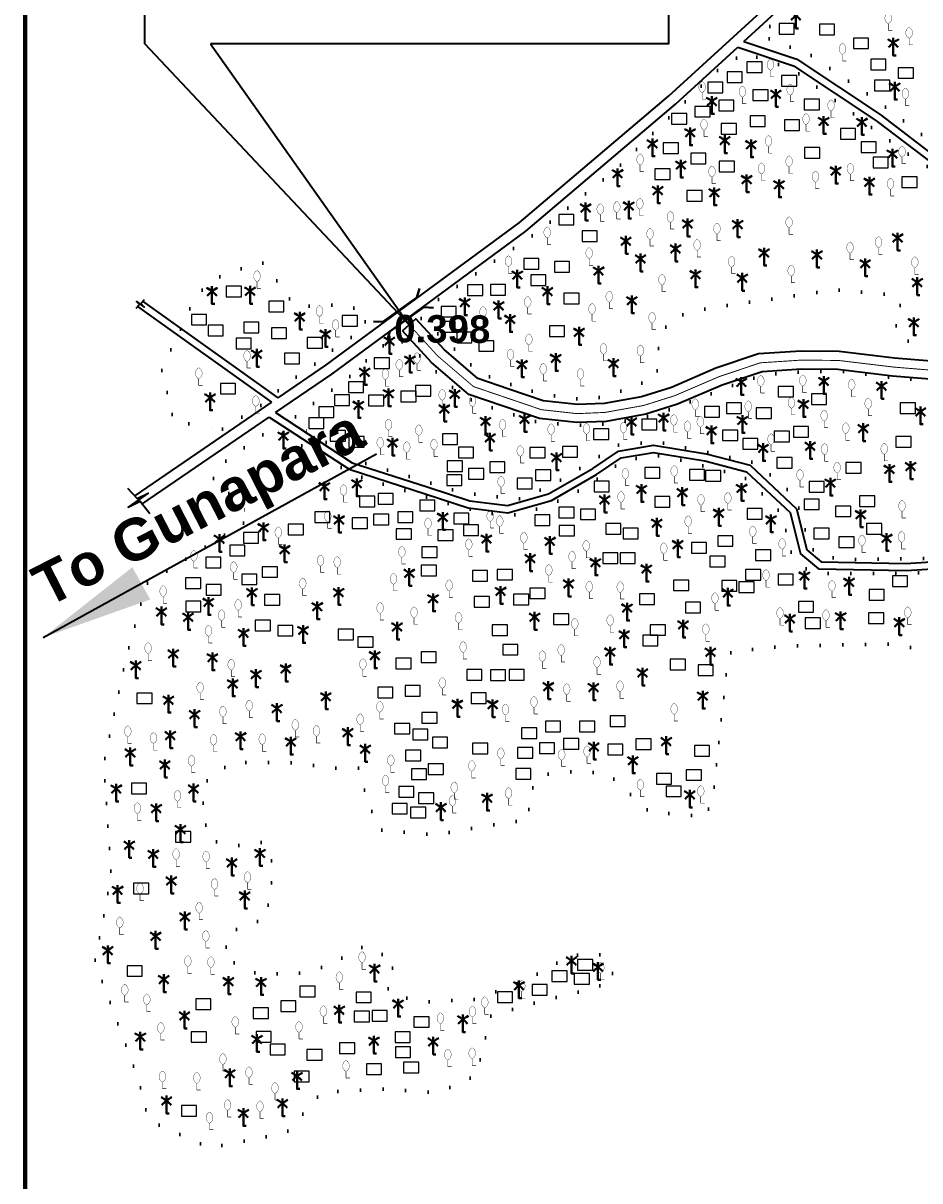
# Model space of a CAD drawing. Header units: millimetres. Extents: x 103 to 25310, y -179448 to -48.
# Drawn here: x 22732 to 23231, y -178589 to -177944 of the extents above; entities that cross this region are included whole.
import ezdxf

# ---------------------------------------------------------------- set-up
doc = ezdxf.new("R2010")
doc.units = ezdxf.units.MM
doc.header["$MEASUREMENT"] = 0
doc.linetypes.add('CENTERX2', pattern=[4, 2.5, -0.5, 0.5, -0.5])
doc.linetypes.add('DOT2', pattern=[0.125, 0, -0.125])
for name, color, linetype in [('boundary', 7, 'Continuous'), ('Home Stead', 151, 'Continuous'), ('Khal', 4, 'Continuous'), ('TEXT', 5, 'Continuous'), ('Trees', 77, 'Continuous')]:
    doc.layers.add(name, color=color, linetype=linetype)
for name, color, linetype, lineweight in [('Bridge or Culvert', 7, 'Continuous', 25), ('HOUSE', 144, 'Continuous', 18), ('PUCCA ROAD', 1, 'Continuous', 30)]:
    doc.layers.add(name, color=color, linetype=linetype, lineweight=lineweight)
doc.styles.get("Standard").update_dxf_attribs({"font": 'arial.ttf'})
doc.styles.add('sum', font='arialbd.ttf')
doc.dimstyles.get("Standard").update_dxf_attribs({"dimtxt": 0.18, "dimasz": 0.18, "dimexe": 0.18, "dimexo": 0.0625, "dimgap": 0.09, "dimtad": 0, "dimtih": 1, "dimtoh": 1, "dimdec": 4, "dimzin": 0, "dimdsep": 46, "dimtxsty": 'Standard', "dimblk": 'DATUMBLANK', "dimcen": 0.09, "dimadec": 0, "dimazin": 0, "dimtfac": 1, "dimtdec": 4, "dimtofl": 0, "dimtmove": 0, "dimatfit": 3, "dimfxl": 1, "dimtolj": 1, "dimtzin": 0, "dimarcsym": 0})

# ---------------------------------------------------------------- blocks, each defined once
blk = doc.blocks.new('A$C7FEE66E4')
at = {"layer": 'Trees', "linetype": 'Continuous', "const_width": 0.000142}
blk.add_lwpolyline([(0, 0.00001, 0.606435), (0, 0.00493, 0.606435)], format="xyb", close=True, dxfattribs=at)
at = {"layer": 'Trees', "linetype": 'Continuous', "const_width": 0.000252}
for points in [[(0, 0.00001), (0, -0.00287)], [(0, -0.00287), (0.00172, -0.00287)]]:
    blk.add_lwpolyline(points, dxfattribs=at)
blk = doc.blocks.new('A$C01DB3217')
at = {"layer": 'Trees', "color": 1, "lineweight": 30}
blk.add_lwpolyline([(0, 0.0028), (0, -0.00714), (0.00154, -0.00714)], dxfattribs=at)
for centre, start, end in [((-0.01201, -0.01535), 41.24911, 62.67823), ((0.01201, -0.01535), 117.32177, 138.75089)]:
    blk.add_arc(centre, 0.01949, start, end, dxfattribs=at)
blk = doc.blocks.new('A$C3B865840')
at = {"layer": 'Bridge or Culvert', "color": 7, "linetype": 'Continuous', "lineweight": 30}
for points in [[(0, 43.6), (13.8, 33.1), (91.3, 33.3), (105, 44.2)], [(0.2, 0), (13.9, 10.6), (91.4, 10.9), (105.2, 0.2)]]:
    blk.add_lwpolyline(points, dxfattribs=at)
blk = doc.blocks.new('_DatumBlank')
at = {"color": 0, "linetype": 'ByBlock', "lineweight": -2}
for p, q in [((0, 0.577), (-1, 0)), ((0, -0.577), (0, 0.577)), ((-1, 0), (0, -0.577))]:
    blk.add_line(p, q, dxfattribs=at)

msp = doc.modelspace()

# ---------------------------------------------------------------- linework, layer by layer
at = {"layer": 'boundary', "color": 0, "const_width": 2.35}
msp.add_lwpolyline([(22733.03, -177610.77), (25308.56, -177610.77), (25308.56, -179446.66), (22733.03, -179446.66), (22733.03, -177610.77)], dxfattribs=at)
at = {"layer": 'Home Stead', "color": 7, "linetype": 'DOT2', "lineweight": 50, "ltscale": 100, "flags": 128}
for points in [[(23269.58, -178025.73), (23289.94, -178021.4), (23310.84, -178012.99), (23316, -178001.33), (23297, -177990.75), (23288.31, -177982.61), (23290.75, -177969.86), (23299.71, -177963.63), (23316, -177957.66), (23332.56, -177948.71), (23348.85, -177940.57), (23351.57, -177932.61), (23356.18, -177917.96), (23359.71, -177908.47), (23357.27, -177889.76), (23357.27, -177889.76), (23332.29, -177861.47), (23315.19, -177852.79), (23295.1, -177850.08), (23261.71, -177859.3), (23241.08, -177864.18), (23203.26, -177887.44), (23175.11, -177920.32), (23142.45, -177950.53), (23170.41, -177961.65), (23207.33, -177986.87), (23231.49, -178005.31), (23255.96, -178022.85), (23269.58, -178025.73)], [(22953.58, -178108.38), (22965.95, -178119.6), (22976.38, -178129.41), (22986.38, -178139.09), (23006.58, -178146.19), (23020.19, -178150.31), (23039.41, -178153.23), (23055.8, -178152.3), (23084.88, -178141.2), (23085.62, -178125.68), (23088.4, -178115.33), (23093.21, -178107.94), (23113.18, -178102.77), (23184.23, -178092.38), (23217.91, -178095.49), (23221.86, -178104.33), (23216.97, -178115.02), (23226.51, -178122.22), (23248.15, -178124.32), (23280.91, -178129.04), (23326.26, -178129.53), (23350.79, -178129.05), (23368.58, -178141.44), (23394.21, -178173.28), (23418.21, -178205.44), (23434.2, -178218.81), (23450.22, -178232.55), (23486.92, -178246.57), (23524.42, -178258.01), (23559.1, -178266.92), (23596.08, -178276.12), (23619.64, -178284.79), (23641.73, -178295.48), (23671.63, -178309.52), (23703.02, -178324.45), (23718.58, -178332.55), (23732.3, -178343.73), (23755.68, -178357.36), (23799.49, -178383.94), (23805.18, -178378.37), (23771.63, -178351.7), (23745.48, -178331.63), (23729.82, -178319.69), (23711.88, -178307.17), (23693.07, -178293.59), (23686.08, -178288.91), (23655.53, -178277.02), (23626.4, -178265.82), (23608.15, -178256.98), (23587.26, -178248.74), (23531.64, -178232.81), (23515.97, -178228.96), (23488.84, -178210.7), (23473.97, -178187.3), (23444.16, -178156.82), (23420.04, -178131.06), (23405.77, -178117.01), (23380.19, -178094.01), (23360.73, -178076.5), (23336.37, -178067.39), (23266.8, -178043.52), (23223.52, -178016.1), (23196.52, -177995.96), (23160.41, -177969.52), (23133.65, -177960.51), (23117.7, -177970.9), (23062.4, -178025.12), (23018.02, -178060.59), (22966.92, -178095.05), (22954.69, -178103.85), (22953.58, -178108.38)], [(22842.87, -178169.98), (22864.64, -178156.57), (22877.88, -178145.28), (22899.35, -178130.22), (22907.01, -178123.34), (22920.71, -178115.58), (22923.68, -178106.23), (22914.31, -178101.78), (22899.7, -178100.64), (22885.99, -178102.08), (22877.43, -178095.23), (22873.31, -178087.59), (22865.55, -178077.44), (22857.33, -178079.38), (22845.91, -178082.91), (22836.66, -178087.48), (22827.98, -178096.03), (22809.02, -178137.03), (22815.86, -178165.82), (22842.87, -178169.98)], [(22883.47, -178163.17), (22912.23, -178142.1), (22925.39, -178129.59), (22936.57, -178119.9), (22941.26, -178119.88), (22952.38, -178128.79), (22973.48, -178149.14), (22983.08, -178154.64), (23014.98, -178165.45), (23037.87, -178167.93), (23060.23, -178166.97), (23084.9, -178161.92), (23112.74, -178151.24), (23130.92, -178144.13), (23144.03, -178139.78), (23162.48, -178138.23), (23186.01, -178137.65), (23219.27, -178141.62), (23258.79, -178144.65), (23288.01, -178144.03), (23321.36, -178143.02), (23334.03, -178142.35), (23346.59, -178143.02), (23352.26, -178145.66), (23358.43, -178149.51), (23373.13, -178170.41), (23382.26, -178182.11), (23394.99, -178198.69), (23408.49, -178214.58), (23442.89, -178244.51), (23456.75, -178249.83), (23456.8, -178252.42), (23439.42, -178248.02), (23429.86, -178245.27), (23398.37, -178240.45), (23363.06, -178238.83), (23322.27, -178238.16), (23298.33, -178239.25), (23278.01, -178239.82), (23242.17, -178241.73), (23223.61, -178242.25), (23196.32, -178242.62), (23176.14, -178241.1), (23169.11, -178234.77), (23166.65, -178221.77), (23161.57, -178207.12), (23140.15, -178188.83), (23084.9, -178177.11), (23062.86, -178179), (23026.43, -178201.31), (23007.35, -178209.27), (22975.39, -178205.1), (22937.32, -178193.57), (22916.64, -178187.18), (22883.24, -178166.95), (22883.47, -178163.17)]]:
    msp.add_lwpolyline(points, dxfattribs=at)
msp.add_lwpolyline([(22854.62, -178222.42), (22800.58, -178256.07), (22788.65, -178299.53), (22776.73, -178356.32), (22780.95, -178418.92), (22771.83, -178466.59), (22796.39, -178533.19), (22801.47, -178554.84), (22835.63, -178570.35), (22878.4, -178562.08), (22898.41, -178539.33), (22931.53, -178537.61), (22962.92, -178539.67), (22984.31, -178530.02), (22992.38, -178496.93), (23022.74, -178487.96), (23050.68, -178481.42), (23061.72, -178475.56), (23052.75, -178462.46), (23036.88, -178463.15), (23018.94, -178473.15), (23003.07, -178480.73), (22983.41, -178487.62), (22958.23, -178489), (22938.22, -178485.9), (22933.73, -178479.69), (22939.25, -178466.25), (22922, -178457.98), (22901.59, -178468.98), (22883.99, -178473.46), (22862.26, -178473.46), (22843.63, -178464.5), (22846.74, -178450.37), (22857.77, -178445.89), (22867.09, -178442.79), (22871.57, -178413.49), (22865.71, -178400.05), (22851.22, -178402.12), (22836.39, -178399.36), (22831.25, -178383.44), (22834.64, -178364.83), (22848.19, -178355.65), (22883.02, -178355.89), (22903.82, -178358.79), (22918.57, -178358.79), (22923.17, -178375.22), (22930.18, -178393.35), (22961.39, -178396), (22993.56, -178390.45), (23013.23, -178387.54), (23013.96, -178372.8), (23020, -178362.65), (23041.77, -178360.48), (23057.74, -178362.17), (23073.46, -178376.67), (23080.72, -178383.19), (23112.4, -178385.85), (23116.51, -178371.35), (23123.77, -178303.74), (23126.09, -178294.07), (23157.77, -178290.72), (23213.75, -178289.85), (23258.45, -178296.36), (23348.51, -178304.86), (23423.49, -178324.28), (23483.31, -178347.91), (23521.49, -178373.57), (23552.73, -178401.32), (23583.27, -178417.27), (23649.23, -178449.17), (23684.63, -178456.11), (23713.09, -178440.15), (23717.26, -178404.09), (23767.94, -178436.69), (23803.59, -178465.33), (23870.24, -178492.38), (23967.43, -178495.15), (24010.99, -178493.85), (24013.72, -178484.31), (24039.31, -178475.78), (24043.75, -178474.42), (24055.43, -178466.17), (24058.22, -178462.46), (24054.27, -178458.8), (24036.93, -178454.4), (24020.43, -178449.56), (23999.54, -178442.82), (23978.44, -178438.24), (23952.32, -178431.86), (23926.83, -178428.84), (23892.2, -178427.16), (23852.42, -178420.33), (23831.32, -178415.26), (23800.97, -178409.13), (23774.39, -178394.51), (23756.13, -178384.26), (23727.83, -178370.37), (23696.76, -178353.84), (23675.9, -178343.35), (23650.43, -178327.31), (23618.12, -178308.38), (23594.46, -178303.35), (23567.7, -178295.42), (23545.37, -178286.74), (23509.78, -178275.39), (23478.87, -178265.59), (23441.45, -178254.88), (23428.98, -178251.44), (23414.01, -178249.18), (23372.49, -178245.82), (23333.99, -178244.12), (23299.76, -178245.98), (23257, -178249.2), (23213.28, -178250.5), (23179.79, -178250.5), (23167.23, -178247.65), (23158.85, -178237.76), (23155.07, -178217.9), (23141.53, -178203.96), (23132.7, -178196.15), (23097.45, -178187.03), (23083.91, -178184.56), (23066.03, -178187.65), (23044.74, -178202.72), (23023.88, -178213.01), (23005.27, -178217.89), (22987.72, -178216.57), (22958.79, -178208.62), (22921.34, -178197.23), (22897.02, -178185.52), (22871.81, -178169.79), (22864.71, -178173.54), (22839.63, -178191.5), (22837.54, -178198.38), (22848.4, -178207.36), (22856.34, -178216.12)], close=True, dxfattribs=at)
at = {"layer": 'HOUSE'}
for points in [[(23152.91, -177950), (23161.35, -177950), (23161.35, -177944.1), (23152.91, -177944.1), (23152.91, -177950)], [(23175.37, -177950.42), (23183.81, -177950.42), (23183.81, -177944.51), (23175.37, -177944.51), (23175.37, -177950.42)], [(23194.33, -177958.03), (23202.77, -177958.03), (23202.77, -177952.13), (23194.33, -177952.13), (23194.33, -177958.03)], [(23204.03, -177969.83), (23212.47, -177969.83), (23212.47, -177963.92), (23204.03, -177963.92), (23204.03, -177969.83)], [(23124.02, -177976.89), (23132.45, -177976.89), (23132.45, -177970.98), (23124.02, -177970.98), (23124.02, -177976.89)], [(23135.02, -177971.28), (23143.46, -177971.28), (23143.46, -177965.37), (23135.02, -177965.37), (23135.02, -177971.28)], [(23219.28, -177974.56), (23227.71, -177974.56), (23227.71, -177968.66), (23219.28, -177968.66), (23219.28, -177974.56)], [(23113.24, -177982.72), (23121.67, -177982.72), (23121.67, -177976.82), (23113.24, -177976.82), (23113.24, -177982.72)], [(23154.33, -177978.91), (23162.77, -177978.91), (23162.77, -177973), (23154.33, -177973), (23154.33, -177978.91)], [(23206.09, -177981.56), (23214.53, -177981.56), (23214.53, -177975.66), (23206.09, -177975.66), (23206.09, -177981.56)], [(23138.39, -177986.99), (23146.83, -177986.99), (23146.83, -177981.08), (23138.39, -177981.08), (23138.39, -177986.99)], [(23106.06, -177996.11), (23114.49, -177996.11), (23114.49, -177990.21), (23106.06, -177990.21), (23106.06, -177996.11)], [(23119.27, -177992.72), (23127.71, -177992.72), (23127.71, -177986.82), (23119.27, -177986.82), (23119.27, -177992.72)], [(23166.91, -177992.15), (23175.35, -177992.15), (23175.35, -177986.24), (23166.91, -177986.24), (23166.91, -177992.15)], [(23093.02, -178000.04), (23101.46, -178000.04), (23101.46, -177994.13), (23093.02, -177994.13), (23093.02, -178000.04)], [(23136.76, -178001.46), (23145.2, -178001.46), (23145.2, -177995.56), (23136.76, -177995.56), (23136.76, -178001.46)], [(23120.7, -178005.74), (23129.13, -178005.74), (23129.13, -177999.84), (23120.7, -177999.84), (23120.7, -178005.74)], [(23155.91, -178003.59), (23164.34, -178003.59), (23164.34, -177997.68), (23155.91, -177997.68), (23155.91, -178003.59)], [(23187.12, -178008.53), (23195.56, -178008.53), (23195.56, -178002.62), (23187.12, -178002.62), (23187.12, -178008.53)], [(23198.58, -178015.93), (23207.01, -178015.93), (23207.01, -178010.02), (23198.58, -178010.02), (23198.58, -178015.93)], [(23088.38, -178016.44), (23096.82, -178016.44), (23096.82, -178010.54), (23088.38, -178010.54), (23088.38, -178016.44)], [(23103.74, -178022.15), (23112.17, -178022.15), (23112.17, -178016.25), (23103.74, -178016.25), (23103.74, -178022.15)], [(23167.14, -178019.07), (23175.57, -178019.07), (23175.57, -178013.16), (23167.14, -178013.16), (23167.14, -178019.07)], [(23119.62, -178026.61), (23128.06, -178026.61), (23128.06, -178020.7), (23119.62, -178020.7), (23119.62, -178026.61)], [(23205.3, -178024.38), (23213.74, -178024.38), (23213.74, -178018.47), (23205.3, -178018.47), (23205.3, -178024.38)], [(23083.74, -178030.89), (23092.18, -178030.89), (23092.18, -178024.98), (23083.74, -178024.98), (23083.74, -178030.89)], [(23221.37, -178035.32), (23229.81, -178035.32), (23229.81, -178029.41), (23221.37, -178029.41), (23221.37, -178035.32)], [(23101.59, -178043.02), (23110.03, -178043.02), (23110.03, -178037.11), (23101.59, -178037.11), (23101.59, -178043.02)], [(23030.16, -178056.26), (23038.6, -178056.26), (23038.6, -178050.36), (23030.16, -178050.36), (23030.16, -178056.26)], [(23043.19, -178065.54), (23051.63, -178065.54), (23051.63, -178059.63), (23043.19, -178059.63), (23043.19, -178065.54)], [(23010.67, -178080.94), (23019.11, -178080.94), (23019.11, -178075.04), (23010.67, -178075.04), (23010.67, -178080.94)], [(23027.81, -178082.55), (23036.25, -178082.55), (23036.25, -178076.64), (23027.81, -178076.64), (23027.81, -178082.55)], [(23014.6, -178090.04), (23023.04, -178090.04), (23023.04, -178084.13), (23014.6, -178084.13), (23014.6, -178090.04)], [(22844.96, -178096.36), (22853.4, -178096.36), (22853.4, -178090.45), (22844.96, -178090.45), (22844.96, -178096.36)], [(22979.43, -178095.57), (22987.87, -178095.57), (22987.87, -178089.66), (22979.43, -178089.66), (22979.43, -178095.57)], [(22992.11, -178095.39), (23000.54, -178095.39), (23000.54, -178089.48), (22992.11, -178089.48), (22992.11, -178095.39)], [(23033.05, -178100.12), (23041.49, -178100.12), (23041.49, -178094.21), (23033.05, -178094.21), (23033.05, -178100.12)], [(22868.69, -178104.68), (22877.12, -178104.68), (22877.12, -178098.77), (22868.69, -178098.77), (22868.69, -178104.68)], [(22825.54, -178111.99), (22833.97, -178111.99), (22833.97, -178106.09), (22825.54, -178106.09), (22825.54, -178111.99)], [(22909.57, -178112.57), (22918.01, -178112.57), (22918.01, -178106.66), (22909.57, -178106.66), (22909.57, -178112.57)], [(22964.61, -178107.52), (22973.05, -178107.52), (22973.05, -178101.61), (22964.61, -178101.61), (22964.61, -178107.52)], [(22834.84, -178118.06), (22843.28, -178118.06), (22843.28, -178112.15), (22834.84, -178112.15), (22834.84, -178118.06)], [(22854.72, -178116.41), (22863.16, -178116.41), (22863.16, -178110.5), (22854.72, -178110.5), (22854.72, -178116.41)], [(22870.1, -178119.44), (22878.54, -178119.44), (22878.54, -178113.53), (22870.1, -178113.53), (22870.1, -178119.44)], [(22964.08, -178115.9), (22972.52, -178115.9), (22972.52, -178109.99), (22964.08, -178109.99), (22964.08, -178115.9)], [(23025.04, -178118.44), (23033.48, -178118.44), (23033.48, -178112.53), (23025.04, -178112.53), (23025.04, -178118.44)], [(22850.47, -178125.3), (22858.91, -178125.3), (22858.91, -178119.4), (22850.47, -178119.4), (22850.47, -178125.3)], [(22890.14, -178124.9), (22898.58, -178124.9), (22898.58, -178118.99), (22890.14, -178118.99), (22890.14, -178124.9)], [(22973.37, -178121.84), (22981.8, -178121.84), (22981.8, -178115.93), (22973.37, -178115.93), (22973.37, -178121.84)], [(22985.68, -178126.65), (22994.12, -178126.65), (22994.12, -178120.75), (22985.68, -178120.75), (22985.68, -178126.65)], [(22877.39, -178133.59), (22885.83, -178133.59), (22885.83, -178127.69), (22877.39, -178127.69), (22877.39, -178133.59)], [(22927.46, -178136.14), (22935.9, -178136.14), (22935.9, -178130.23), (22927.46, -178130.23), (22927.46, -178136.14)], [(22841.73, -178150.41), (22850.16, -178150.41), (22850.16, -178144.5), (22841.73, -178144.5), (22841.73, -178150.41)], [(22913.03, -178149.6), (22921.47, -178149.6), (22921.47, -178143.69), (22913.03, -178143.69), (22913.03, -178149.6)], [(22950.48, -178151.62), (22958.92, -178151.62), (22958.92, -178145.72), (22950.48, -178145.72), (22950.48, -178151.62)], [(22905.19, -178156.81), (22913.63, -178156.81), (22913.63, -178150.9), (22905.19, -178150.9), (22905.19, -178156.81)], [(22924.29, -178156.93), (22932.73, -178156.93), (22932.73, -178151.03), (22924.29, -178151.03), (22924.29, -178156.93)], [(22942.26, -178154.78), (22950.7, -178154.78), (22950.7, -178148.88), (22942.26, -178148.88), (22942.26, -178154.78)], [(23152.42, -178152.09), (23160.86, -178152.09), (23160.86, -178146.18), (23152.42, -178146.18), (23152.42, -178152.09)], [(23170.94, -178156.31), (23179.37, -178156.31), (23179.37, -178150.41), (23170.94, -178150.41), (23170.94, -178156.31)], [(22896.46, -178163.5), (22904.9, -178163.5), (22904.9, -178157.6), (22896.46, -178157.6), (22896.46, -178163.5)], [(23111.35, -178163.36), (23119.79, -178163.36), (23119.79, -178157.46), (23111.35, -178157.46), (23111.35, -178163.36)], [(23123.62, -178161.28), (23132.05, -178161.28), (23132.05, -178155.38), (23123.62, -178155.38), (23123.62, -178161.28)], [(23140.17, -178164.09), (23148.61, -178164.09), (23148.61, -178158.19), (23140.17, -178158.19), (23140.17, -178164.09)], [(23220.43, -178161.34), (23228.86, -178161.34), (23228.86, -178155.43), (23220.43, -178155.43), (23220.43, -178161.34)], [(22890.89, -178169.7), (22899.33, -178169.7), (22899.33, -178163.79), (22890.89, -178163.79), (22890.89, -178169.7)], [(23076.42, -178170.44), (23084.85, -178170.44), (23084.85, -178164.54), (23076.42, -178164.54), (23076.42, -178170.44)], [(22902.91, -178176.65), (22911.35, -178176.65), (22911.35, -178170.74), (22902.91, -178170.74), (22902.91, -178176.65)], [(23049.56, -178175.79), (23058, -178175.79), (23058, -178169.88), (23049.56, -178169.88), (23049.56, -178175.79)], [(23121.42, -178176.42), (23129.86, -178176.42), (23129.86, -178170.52), (23121.42, -178170.52), (23121.42, -178176.42)], [(23150.23, -178177.12), (23158.66, -178177.12), (23158.66, -178171.21), (23150.23, -178171.21), (23150.23, -178177.12)], [(23160.93, -178174.52), (23169.37, -178174.52), (23169.37, -178168.61), (23160.93, -178168.61), (23160.93, -178174.52)], [(22913.29, -178180.06), (22921.72, -178180.06), (22921.72, -178174.16), (22913.29, -178174.16), (22913.29, -178180.06)], [(22965.44, -178178.47), (22973.87, -178178.47), (22973.87, -178172.56), (22965.44, -178172.56), (22965.44, -178178.47)], [(23132.64, -178181.16), (23141.08, -178181.16), (23141.08, -178175.26), (23132.64, -178175.26), (23132.64, -178181.16)], [(23218.01, -178180.07), (23226.44, -178180.07), (23226.44, -178174.17), (23218.01, -178174.17), (23218.01, -178180.07)], [(22974.29, -178185.92), (22982.73, -178185.92), (22982.73, -178180.02), (22974.29, -178180.02), (22974.29, -178185.92)], [(23014.15, -178186.05), (23022.59, -178186.05), (23022.59, -178180.14), (23014.15, -178180.14), (23014.15, -178186.05)], [(23032.2, -178185.57), (23040.63, -178185.57), (23040.63, -178179.67), (23032.2, -178179.67), (23032.2, -178185.57)], [(22968.09, -178193.51), (22976.53, -178193.51), (22976.53, -178187.6), (22968.09, -178187.6), (22968.09, -178193.51)], [(22991.75, -178194.14), (23000.19, -178194.14), (23000.19, -178188.23), (22991.75, -178188.23), (22991.75, -178194.14)], [(23151.73, -178191.68), (23160.17, -178191.68), (23160.17, -178185.77), (23151.73, -178185.77), (23151.73, -178191.68)], [(23190.18, -178194.58), (23198.62, -178194.58), (23198.62, -178188.67), (23190.18, -178188.67), (23190.18, -178194.58)], [(22967.84, -178201.35), (22976.28, -178201.35), (22976.28, -178195.44), (22967.84, -178195.44), (22967.84, -178201.35)], [(22979.99, -178197.81), (22988.42, -178197.81), (22988.42, -178191.9), (22979.99, -178191.9), (22979.99, -178197.81)], [(23006.94, -178203.24), (23015.37, -178203.24), (23015.37, -178197.34), (23006.94, -178197.34), (23006.94, -178203.24)], [(23017.31, -178198.57), (23025.75, -178198.57), (23025.75, -178192.66), (23017.31, -178192.66), (23017.31, -178198.57)], [(23078.11, -178197.23), (23086.55, -178197.23), (23086.55, -178191.32), (23078.11, -178191.32), (23078.11, -178197.23)], [(23102.93, -178198.37), (23111.37, -178198.37), (23111.37, -178192.47), (23102.93, -178192.47), (23102.93, -178198.37)], [(23111.97, -178198.95), (23120.4, -178198.95), (23120.4, -178193.04), (23111.97, -178193.04), (23111.97, -178198.95)], [(23049.92, -178204.91), (23058.36, -178204.91), (23058.36, -178199), (23049.92, -178199), (23049.92, -178204.91)], [(23169.61, -178205.15), (23178.05, -178205.15), (23178.05, -178199.25), (23169.61, -178199.25), (23169.61, -178205.15)], [(22919.24, -178213.31), (22927.68, -178213.31), (22927.68, -178207.41), (22919.24, -178207.41), (22919.24, -178213.31)], [(22929.54, -178211.72), (22937.97, -178211.72), (22937.97, -178205.81), (22929.54, -178205.81), (22929.54, -178211.72)], [(22952.73, -178215.44), (22961.16, -178215.44), (22961.16, -178209.54), (22952.73, -178209.54), (22952.73, -178215.44)], [(23083.71, -178213.42), (23092.15, -178213.42), (23092.15, -178207.51), (23083.71, -178207.51), (23083.71, -178213.42)], [(23166.89, -178214.82), (23175.32, -178214.82), (23175.32, -178208.92), (23166.89, -178208.92), (23166.89, -178214.82)], [(23197.74, -178213.01), (23206.18, -178213.01), (23206.18, -178207.11), (23197.74, -178207.11), (23197.74, -178213.01)], [(22894.28, -178221.99), (22902.72, -178221.99), (22902.72, -178216.09), (22894.28, -178216.09), (22894.28, -178221.99)], [(22940.53, -178222.06), (22948.96, -178222.06), (22948.96, -178216.15), (22940.53, -178216.15), (22940.53, -178222.06)], [(22971.75, -178222.68), (22980.19, -178222.68), (22980.19, -178216.77), (22971.75, -178216.77), (22971.75, -178222.68)], [(23030.27, -178219.37), (23038.71, -178219.37), (23038.71, -178213.46), (23030.27, -178213.46), (23030.27, -178219.37)], [(23042.27, -178220.4), (23050.71, -178220.4), (23050.71, -178214.5), (23042.27, -178214.5), (23042.27, -178220.4)], [(23135.12, -178220.2), (23143.56, -178220.2), (23143.56, -178214.29), (23135.12, -178214.29), (23135.12, -178220.2)], [(23184.43, -178218.75), (23192.87, -178218.75), (23192.87, -178212.85), (23184.43, -178212.85), (23184.43, -178218.75)], [(22879.49, -178228.8), (22887.93, -178228.8), (22887.93, -178222.9), (22879.49, -178222.9), (22879.49, -178228.8)], [(22915.18, -178225.34), (22923.62, -178225.34), (22923.62, -178219.43), (22915.18, -178219.43), (22915.18, -178225.34)], [(22927.07, -178223.31), (22935.51, -178223.31), (22935.51, -178217.4), (22927.07, -178217.4), (22927.07, -178223.31)], [(23016.83, -178223.71), (23025.27, -178223.71), (23025.27, -178217.8), (23016.83, -178217.8), (23016.83, -178223.71)], [(23056.33, -178228.46), (23064.77, -178228.46), (23064.77, -178222.55), (23056.33, -178222.55), (23056.33, -178228.46)], [(23201.67, -178228.42), (23210.11, -178228.42), (23210.11, -178222.52), (23201.67, -178222.52), (23201.67, -178228.42)], [(22854.57, -178233.54), (22863.01, -178233.54), (22863.01, -178227.63), (22854.57, -178227.63), (22854.57, -178233.54)], [(22939.7, -178231.35), (22948.14, -178231.35), (22948.14, -178225.45), (22939.7, -178225.45), (22939.7, -178231.35)], [(22962.86, -178231.97), (22971.3, -178231.97), (22971.3, -178226.07), (22962.86, -178226.07), (22962.86, -178231.97)], [(22977.13, -178229.29), (22985.57, -178229.29), (22985.57, -178223.38), (22977.13, -178223.38), (22977.13, -178229.29)], [(23030.48, -178229.49), (23038.92, -178229.49), (23038.92, -178223.59), (23030.48, -178223.59), (23030.48, -178229.49)], [(23066.05, -178231.15), (23074.49, -178231.15), (23074.49, -178225.24), (23066.05, -178225.24), (23066.05, -178231.15)], [(23118.78, -178235.28), (23127.22, -178235.28), (23127.22, -178229.37), (23118.78, -178229.37), (23118.78, -178235.28)], [(23172.33, -178231.14), (23180.77, -178231.14), (23180.77, -178225.24), (23172.33, -178225.24), (23172.33, -178231.14)], [(22846.93, -178240.61), (22855.37, -178240.61), (22855.37, -178234.71), (22846.93, -178234.71), (22846.93, -178240.61)], [(22953.97, -178241.48), (22962.4, -178241.48), (22962.4, -178235.57), (22953.97, -178235.57), (22953.97, -178241.48)], [(23104.07, -178239.11), (23112.51, -178239.11), (23112.51, -178233.2), (23104.07, -178233.2), (23104.07, -178239.11)], [(23186.24, -178235.98), (23194.68, -178235.98), (23194.68, -178230.07), (23186.24, -178230.07), (23186.24, -178235.98)], [(22833.52, -178247.32), (22841.95, -178247.32), (22841.95, -178241.41), (22833.52, -178241.41), (22833.52, -178247.32)], [(23054.68, -178244.78), (23063.11, -178244.78), (23063.11, -178238.87), (23054.68, -178238.87), (23054.68, -178244.78)], [(23064.4, -178244.78), (23072.83, -178244.78), (23072.83, -178238.87), (23064.4, -178238.87), (23064.4, -178244.78)], [(23114.41, -178246.75), (23122.85, -178246.75), (23122.85, -178240.85), (23114.41, -178240.85), (23114.41, -178246.75)], [(23139.87, -178243.13), (23148.31, -178243.13), (23148.31, -178237.22), (23139.87, -178237.22), (23139.87, -178243.13)], [(22865.01, -178252.53), (22873.45, -178252.53), (22873.45, -178246.62), (22865.01, -178246.62), (22865.01, -178252.53)], [(22953.62, -178251.7), (22962.06, -178251.7), (22962.06, -178245.8), (22953.62, -178245.8), (22953.62, -178251.7)], [(22982.07, -178254.75), (22990.51, -178254.75), (22990.51, -178248.84), (22982.07, -178248.84), (22982.07, -178254.75)], [(22995.93, -178254.02), (23004.37, -178254.02), (23004.37, -178248.11), (22995.93, -178248.11), (22995.93, -178254.02)], [(23134.27, -178254.19), (23142.7, -178254.19), (23142.7, -178248.28), (23134.27, -178248.28), (23134.27, -178254.19)], [(22822.31, -178258.74), (22830.75, -178258.74), (22830.75, -178252.83), (22822.31, -178252.83), (22822.31, -178258.74)], [(22853.64, -178256.63), (22862.08, -178256.63), (22862.08, -178250.72), (22853.64, -178250.72), (22853.64, -178256.63)], [(23094.15, -178259.97), (23102.59, -178259.97), (23102.59, -178254.07), (23094.15, -178254.07), (23094.15, -178259.97)], [(23121.03, -178260.18), (23129.47, -178260.18), (23129.47, -178254.27), (23121.03, -178254.27), (23121.03, -178260.18)], [(23130.54, -178261.01), (23138.98, -178261.01), (23138.98, -178255.1), (23130.54, -178255.1), (23130.54, -178261.01)], [(23152.38, -178256.76), (23160.82, -178256.76), (23160.82, -178250.86), (23152.38, -178250.86), (23152.38, -178256.76)], [(23216.04, -178257.59), (23224.47, -178257.59), (23224.47, -178251.68), (23216.04, -178251.68), (23216.04, -178257.59)], [(22833.72, -178262.44), (22842.16, -178262.44), (22842.16, -178256.53), (22833.72, -178256.53), (22833.72, -178262.44)], [(23014.17, -178264.4), (23022.61, -178264.4), (23022.61, -178258.5), (23014.17, -178258.5), (23014.17, -178264.4)], [(23075.12, -178267.62), (23083.56, -178267.62), (23083.56, -178261.71), (23075.12, -178261.71), (23075.12, -178267.62)], [(23203.09, -178265.3), (23211.52, -178265.3), (23211.52, -178259.39), (23203.09, -178259.39), (23203.09, -178265.3)], [(22822.46, -178271.76), (22830.9, -178271.76), (22830.9, -178265.85), (22822.46, -178265.85), (22822.46, -178271.76)], [(22866.31, -178268.06), (22874.75, -178268.06), (22874.75, -178262.15), (22866.31, -178262.15), (22866.31, -178268.06)], [(22983.16, -178269.14), (22991.6, -178269.14), (22991.6, -178263.24), (22983.16, -178263.24), (22983.16, -178269.14)], [(23005.05, -178267.87), (23013.49, -178267.87), (23013.49, -178261.96), (23005.05, -178261.96), (23005.05, -178267.87)], [(23100.77, -178272.37), (23109.2, -178272.37), (23109.2, -178266.46), (23100.77, -178266.46), (23100.77, -178272.37)], [(23163.68, -178271.9), (23172.12, -178271.9), (23172.12, -178266), (23163.68, -178266), (23163.68, -178271.9)], [(23027.3, -178278.8), (23035.74, -178278.8), (23035.74, -178272.89), (23027.3, -178272.89), (23027.3, -178278.8)], [(23202.81, -178278.23), (23211.25, -178278.23), (23211.25, -178272.33), (23202.81, -178272.33), (23202.81, -178278.23)], [(22861.13, -178282.27), (22869.56, -178282.27), (22869.56, -178276.36), (22861.13, -178276.36), (22861.13, -178282.27)], [(22873.72, -178285.23), (22882.16, -178285.23), (22882.16, -178279.32), (22873.72, -178279.32), (22873.72, -178285.23)], [(22993.19, -178285), (23001.63, -178285), (23001.63, -178279.09), (22993.19, -178279.09), (22993.19, -178285)], [(23081.2, -178284.85), (23089.64, -178284.85), (23089.64, -178278.94), (23081.2, -178278.94), (23081.2, -178284.85)], [(23167.54, -178280.99), (23175.98, -178280.99), (23175.98, -178275.08), (23167.54, -178275.08), (23167.54, -178280.99)], [(22907.34, -178287.33), (22915.78, -178287.33), (22915.78, -178281.42), (22907.34, -178281.42), (22907.34, -178287.33)], [(22918.36, -178291.54), (22926.8, -178291.54), (22926.8, -178285.64), (22918.36, -178285.64), (22918.36, -178291.54)], [(23076.98, -178290.76), (23085.42, -178290.76), (23085.42, -178284.85), (23076.98, -178284.85), (23076.98, -178290.76)], [(22953.53, -178299.98), (22961.96, -178299.98), (22961.96, -178294.07), (22953.53, -178294.07), (22953.53, -178299.98)], [(22999.04, -178295.8), (23007.47, -178295.8), (23007.47, -178289.9), (22999.04, -178289.9), (22999.04, -178295.8)], [(22939.46, -178303.49), (22947.9, -178303.49), (22947.9, -178297.58), (22939.46, -178297.58), (22939.46, -178303.49)], [(23092.29, -178304.06), (23100.73, -178304.06), (23100.73, -178298.15), (23092.29, -178298.15), (23092.29, -178304.06)], [(22978.93, -178309.82), (22987.37, -178309.82), (22987.37, -178303.91), (22978.93, -178303.91), (22978.93, -178309.82)], [(22992.16, -178310.02), (23000.6, -178310.02), (23000.6, -178304.12), (22992.16, -178304.12), (22992.16, -178310.02)], [(23002.5, -178309.82), (23010.94, -178309.82), (23010.94, -178303.91), (23002.5, -178303.91), (23002.5, -178309.82)], [(23107.8, -178307.16), (23116.24, -178307.16), (23116.24, -178301.25), (23107.8, -178301.25), (23107.8, -178307.16)], [(22944.62, -178318.71), (22953.05, -178318.71), (22953.05, -178312.81), (22944.62, -178312.81), (22944.62, -178318.71)], [(22795.25, -178322.92), (22803.68, -178322.92), (22803.68, -178317.01), (22795.25, -178317.01), (22795.25, -178322.92)], [(22929.38, -178319.65), (22937.82, -178319.65), (22937.82, -178313.74), (22929.38, -178313.74), (22929.38, -178319.65)], [(22981.41, -178322.83), (22989.85, -178322.83), (22989.85, -178316.92), (22981.41, -178316.92), (22981.41, -178322.83)], [(22953.99, -178333.7), (22962.43, -178333.7), (22962.43, -178327.8), (22953.99, -178327.8), (22953.99, -178333.7)], [(23022.77, -178338.53), (23031.2, -178338.53), (23031.2, -178332.63), (23022.77, -178332.63), (23022.77, -178338.53)], [(23041.79, -178338.53), (23050.23, -178338.53), (23050.23, -178332.63), (23041.79, -178332.63), (23041.79, -178338.53)], [(23058.75, -178335.64), (23067.19, -178335.64), (23067.19, -178329.73), (23058.75, -178329.73), (23058.75, -178335.64)], [(22938.76, -178339.79), (22947.19, -178339.79), (22947.19, -178333.89), (22938.76, -178333.89), (22938.76, -178339.79)], [(22948.84, -178343.07), (22957.27, -178343.07), (22957.27, -178337.17), (22948.84, -178337.17), (22948.84, -178343.07)], [(23009.53, -178342.25), (23017.97, -178342.25), (23017.97, -178336.34), (23009.53, -178336.34), (23009.53, -178342.25)], [(22959.86, -178347.52), (22968.29, -178347.52), (22968.29, -178341.62), (22959.86, -178341.62), (22959.86, -178347.52)], [(22982.24, -178350.93), (22990.67, -178350.93), (22990.67, -178345.02), (22982.24, -178345.02), (22982.24, -178350.93)], [(23019.46, -178350.72), (23027.9, -178350.72), (23027.9, -178344.81), (23019.46, -178344.81), (23019.46, -178350.72)], [(23032.9, -178348.24), (23041.34, -178348.24), (23041.34, -178342.34), (23032.9, -178342.34), (23032.9, -178348.24)], [(23057.51, -178351.34), (23065.95, -178351.34), (23065.95, -178345.43), (23057.51, -178345.43), (23057.51, -178351.34)], [(23073.22, -178348.45), (23081.66, -178348.45), (23081.66, -178342.54), (23073.22, -178342.54), (23073.22, -178348.45)], [(22944.85, -178354.78), (22953.29, -178354.78), (22953.29, -178348.88), (22944.85, -178348.88), (22944.85, -178354.78)], [(23007.26, -178353.2), (23015.7, -178353.2), (23015.7, -178347.29), (23007.26, -178347.29), (23007.26, -178353.2)], [(23105.73, -178352.19), (23114.17, -178352.19), (23114.17, -178346.29), (23105.73, -178346.29), (23105.73, -178352.19)], [(22957.53, -178362.37), (22965.97, -178362.37), (22965.97, -178356.46), (22957.53, -178356.46), (22957.53, -178362.37)], [(22948.15, -178365.18), (22956.59, -178365.18), (22956.59, -178359.27), (22948.15, -178359.27), (22948.15, -178365.18)], [(23006.22, -178364.98), (23014.66, -178364.98), (23014.66, -178359.07), (23006.22, -178359.07), (23006.22, -178364.98)], [(23084.64, -178367.69), (23093.07, -178367.69), (23093.07, -178361.78), (23084.64, -178361.78), (23084.64, -178367.69)], [(23101.18, -178365.62), (23109.62, -178365.62), (23109.62, -178359.72), (23101.18, -178359.72), (23101.18, -178365.62)], [(22792.18, -178373.13), (22800.62, -178373.13), (22800.62, -178367.22), (22792.18, -178367.22), (22792.18, -178373.13)], [(22941.12, -178375.01), (22949.56, -178375.01), (22949.56, -178369.11), (22941.12, -178369.11), (22941.12, -178375.01)], [(23090.01, -178374.71), (23098.45, -178374.71), (23098.45, -178368.81), (23090.01, -178368.81), (23090.01, -178374.71)], [(22952.14, -178378.53), (22960.57, -178378.53), (22960.57, -178372.62), (22952.14, -178372.62), (22952.14, -178378.53)], [(22937.37, -178384.38), (22945.8, -178384.38), (22945.8, -178378.48), (22937.37, -178378.48), (22937.37, -178384.38)], [(22947.68, -178386.49), (22956.12, -178386.49), (22956.12, -178380.59), (22947.68, -178380.59), (22947.68, -178386.49)], [(22816.75, -178400), (22825.19, -178400), (22825.19, -178394.09), (22816.75, -178394.09), (22816.75, -178400)], [(22793.41, -178428.86), (22801.84, -178428.86), (22801.84, -178422.95), (22793.41, -178422.95), (22793.41, -178428.86)], [(23040.69, -178471.32), (23049.12, -178471.32), (23049.12, -178465.41), (23040.69, -178465.41), (23040.69, -178471.32)], [(22789.73, -178474.78), (22798.17, -178474.78), (22798.17, -178468.88), (22789.73, -178468.88), (22789.73, -178474.78)], [(23026.43, -178477.6), (23034.86, -178477.6), (23034.86, -178471.69), (23026.43, -178471.69), (23026.43, -178477.6)], [(23038.82, -178479.12), (23047.26, -178479.12), (23047.26, -178473.22), (23038.82, -178473.22), (23038.82, -178479.12)], [(22886.03, -178486.25), (22894.47, -178486.25), (22894.47, -178480.34), (22886.03, -178480.34), (22886.03, -178486.25)], [(23015.39, -178485.23), (23023.83, -178485.23), (23023.83, -178479.32), (23015.39, -178479.32), (23015.39, -178485.23)], [(22827.96, -178493.3), (22836.39, -178493.3), (22836.39, -178487.39), (22827.96, -178487.39), (22827.96, -178493.3)], [(22917.27, -178489.47), (22925.7, -178489.47), (22925.7, -178483.56), (22917.27, -178483.56), (22917.27, -178489.47)], [(22996.04, -178489.3), (23004.48, -178489.3), (23004.48, -178483.39), (22996.04, -178483.39), (22996.04, -178489.3)], [(22860.05, -178498.29), (22868.49, -178498.29), (22868.49, -178492.38), (22860.05, -178492.38), (22860.05, -178498.29)], [(22875.33, -178494.39), (22883.77, -178494.39), (22883.77, -178488.48), (22875.33, -178488.48), (22875.33, -178494.39)], [(22926.26, -178499.81), (22934.7, -178499.81), (22934.7, -178493.91), (22926.26, -178493.91), (22926.26, -178499.81)], [(22916.25, -178500.15), (22924.69, -178500.15), (22924.69, -178494.25), (22916.25, -178494.25), (22916.25, -178500.15)], [(22949.52, -178503.21), (22957.96, -178503.21), (22957.96, -178497.3), (22949.52, -178497.3), (22949.52, -178503.21)], [(22825.52, -178511.55), (22833.96, -178511.55), (22833.96, -178505.65), (22825.52, -178505.65), (22825.52, -178511.55)], [(22861.58, -178511.52), (22870.02, -178511.52), (22870.02, -178505.61), (22861.58, -178505.61), (22861.58, -178511.52)], [(22939, -178511.69), (22947.43, -178511.69), (22947.43, -178505.78), (22939, -178505.78), (22939, -178511.69)], [(22869.39, -178518.47), (22877.83, -178518.47), (22877.83, -178512.56), (22869.39, -178512.56), (22869.39, -178518.47)], [(22908.1, -178517.79), (22916.54, -178517.79), (22916.54, -178511.89), (22908.1, -178511.89), (22908.1, -178517.79)], [(22889.93, -178521.52), (22898.37, -178521.52), (22898.37, -178515.62), (22889.93, -178515.62), (22889.93, -178521.52)], [(22939.17, -178520), (22947.6, -178520), (22947.6, -178514.09), (22939.17, -178514.09), (22939.17, -178520)], [(22923.04, -178529.49), (22931.48, -178529.49), (22931.48, -178523.59), (22923.04, -178523.59), (22923.04, -178529.49)], [(22943.75, -178528.48), (22952.19, -178528.48), (22952.19, -178522.57), (22943.75, -178522.57), (22943.75, -178528.48)], [(22882.8, -178533.56), (22891.24, -178533.56), (22891.24, -178527.66), (22882.8, -178527.66), (22882.8, -178533.56)], [(22820.04, -178552.63), (22828.48, -178552.63), (22828.48, -178546.73), (22820.04, -178546.73), (22820.04, -178552.63)]]:
    msp.add_lwpolyline(points, dxfattribs=at)
at = {"layer": 'Khal', "color": 3, "lineweight": 25, "ltscale": 0.1}
for points in [[(23258.07, -178133.81), (23217.16, -178130.46), (23186.36, -178126.75), (23165.18, -178126.55), (23141.47, -178128.11), (23117.68, -178136.11), (23092.94, -178146.73), (23076.25, -178151.97), (23055.44, -178155.71), (23040.62, -178156.36), (23021.57, -178154.24), (23002.44, -178147.73), (22985.21, -178141.87), (22966.29, -178125.69), (22950.6, -178108.53), (22943.22, -178115.28)], [(23257.74, -178143.82), (23216.16, -178140.41), (23185.71, -178136.74), (23165.46, -178136.55), (23143.42, -178138), (23121.25, -178145.46), (23096.42, -178156.11), (23078.65, -178161.7), (23056.55, -178165.67), (23040.29, -178166.38), (23019.38, -178164.06), (22999.22, -178157.2), (22980.17, -178150.72), (22959.32, -178132.89), (22943.22, -178115.28)]]:
    msp.add_lwpolyline(points, dxfattribs=at)
at = {"layer": 'Khal', "color": 7, "linetype": 'CENTERX2', "lineweight": 30, "ltscale": 5, "const_width": 0.515}
msp.add_lwpolyline([(23257.91, -178138.82), (23216.66, -178135.43), (23186.03, -178131.74), (23165.32, -178131.55), (23142.44, -178133.06), (23119.46, -178140.78), (23094.68, -178151.42), (23077.45, -178156.83), (23056, -178160.69), (23040.45, -178161.37), (23020.47, -178159.15), (23000.83, -178152.47), (22982.69, -178146.29), (22962.81, -178129.29), (22946.91, -178111.9)], dxfattribs=at)
at = {"layer": 'PUCCA ROAD', "lineweight": 25}
for points in [[(22873.83, -178152.62), (22900.38, -178134.46), (23008.19, -178055), (23091.27, -177984.51), (23151.13, -177929.7), (23198.84, -177883.36), (23221.95, -177855.32)], [(23133.32, -177954.14), (23155.24, -177934.06), (23203.26, -177887.44), (23226.81, -177858.86)], [(22872.49, -178160.81), (22903.86, -178139.35), (23011.92, -178059.71), (23095.24, -177989.01), (23129.94, -177957.23)], [(23129.94, -177957.23), (23160.97, -177967.57), (23206.87, -177998.09), (23245.22, -178027.23), (23272.52, -178041.79), (23312.4, -178058.54), (23349.84, -178069.94), (23362.56, -178075.05), (23387.32, -178097.19), (23407.96, -178117.61), (23433.6, -178141.79), (23457.27, -178167.97), (23478.32, -178190), (23491.13, -178209.3)], [(23133.32, -177954.14), (23162.74, -177963.94), (23209.19, -177994.83), (23247.38, -178023.85), (23274.24, -178038.17), (23313.76, -178054.78), (23351.17, -178066.16), (23364.71, -178071.6), (23390.06, -178094.28), (23410.74, -178114.73), (23436.46, -178138.99), (23460.2, -178165.25), (23481.45, -178187.49), (23494.02, -178206.41)], [(22794.78, -178102.69), (22796.75, -178100.54), (22795.08, -178098.93), (22799.33, -178102.13), (22797.36, -178100.11), (22799.48, -178097.84)], [(22873.83, -178152.62), (22798.53, -178098.77)], [(22870.32, -178155.02), (22795.71, -178101.68)], [(22793.92, -178207.3), (22870.32, -178155.02)], [(22798.05, -178211.74), (22868.92, -178163.25)], [(22868.92, -178163.25), (22913.45, -178192.36), (22956.29, -178206.15), (22979.72, -178213.77), (23001.89, -178216.64), (23026.06, -178209.75), (23051.27, -178195.31), (23064.98, -178186), (23082.99, -178183.04), (23111.55, -178187.73), (23134.79, -178193.74), (23159.04, -178216.51), (23164.88, -178239.4), (23174.88, -178247.89), (23223.63, -178248.8), (23299.88, -178243.87), (23337.08, -178242.55), (23391.15, -178245.23), (23429.03, -178250.12), (23470.99, -178261.72), (23533.85, -178281.49)], [(22872.49, -178160.81), (22915.19, -178188.71), (22957.52, -178202.35), (22980.6, -178209.85), (23001.58, -178212.57), (23024.49, -178206.03), (23049.15, -178191.92), (23063.46, -178182.19), (23082.99, -178178.99), (23112.38, -178183.82), (23136.78, -178190.13), (23162.63, -178214.4), (23168.44, -178237.18), (23176.38, -178243.92), (23223.54, -178244.8), (23299.68, -178239.88), (23337.11, -178238.55), (23391.51, -178241.24), (23429.82, -178246.19), (23472.12, -178257.88), (23535.12, -178277.69)], [(22790.02, -178202.88), (22795.43, -178208.6), (22801.56, -178205.58), (22790.35, -178213.41), (22796.97, -178210.14), (22802.45, -178216.93)]]:
    msp.add_lwpolyline(points, dxfattribs=at)
at = {"layer": 'TEXT', "color": 7}
msp.add_lwpolyline([(22836.13, -177955.43), (22946.91, -178111.9), (22799.63, -177955.43), (22799.63, -177880.74), (22799.63, -177880.74), (22799.63, -177880.74), (23091.36, -177880.74), (23091.36, -177955.43)], close=True, dxfattribs=at)

# ---------------------------------------------------------------- block references
at = {"layer": 'Khal', "lineweight": 25, "ltscale": 0.1, "xscale": 0.3000000000047349, "yscale": 0.3000000000101863, "zscale": 0.3, "rotation": 35.302074133652}
msp.add_blockref('A$C3B865840', (22934.62, -178120.64), dxfattribs=at)
at = {"layer": 'Trees', "ltscale": 0.1, "xscale": 996.0728210867092, "yscale": 996.0728210867092, "zscale": 996.0728210867044}
for p in [(23162.29, -177939.64), (23216.54, -177954.79), (23217.38, -177979.29), (23115.45, -177987.34), (23151.12, -177983.33), (23177.74, -177998.46), (23199.04, -177998.96), (23103.36, -178004.78), (23082.39, -178010.93), (23122.66, -178009.1), (23137.31, -178011.43), (23216.03, -178016.64), (23098.2, -178022.73), (23062.93, -178027.57), (23134.86, -178030.86), (23184.47, -178026.12), (23203.21, -178032.28), (23085.32, -178036.99), (23116.84, -178038.19), (23152.9, -178033.71), (23045.16, -178046.62), (23069.17, -178045.62), (23101.96, -178055.53), (23129.82, -178055.89), (23218.95, -178063.37), (23067.56, -178065.16), (23095.24, -178069.43), (23075.73, -178075.03), (23144.54, -178071.71), (23174.01, -178072.8), (23007.1, -178084.02), (23052.36, -178081.78), (23106.31, -178083.86), (23200.88, -178077.75), (23132.38, -178085.78), (23229.85, -178088.19), (22837.04, -178093.18), (22858.24, -178093.04), (23023.88, -178093.2), (22977.82, -178099.43), (22996.69, -178101.19), (23070.91, -178098.31), (22885.88, -178107.36), (23003.09, -178108.7), (23041.48, -178115.89), (23227.93, -178110.56), (22900.21, -178117.06), (22935.89, -178120.89), (22861.98, -178128.12), (22947.27, -178131.41), (23009.65, -178133.95), (23028.52, -178130.43), (23060.67, -178133.31), (22922.05, -178138.17), (23131.89, -178143.84), (23177.84, -178143.29), (23210, -178145.99), (22836.01, -178152.41), (22935.45, -178150.13), (22972.24, -178150.45), (22918.59, -178156.61), (22966.45, -178158.62), (23166.49, -178156.08), (23231.67, -178160.21), (22989.39, -178165.57), (23011.16, -178164.42), (23070.69, -178165.86), (23088.57, -178163.7), (23132.47, -178165.01), (22876.8, -178173.71), (23115.24, -178170.75), (23199.8, -178169.52), (22937.62, -178177.63), (22991.84, -178174.79), (23144, -178180.56), (23170.23, -178179.41), (23028.89, -178185.73), (23214.36, -178192.27), (23226.18, -178190.69), (23181.49, -178199.9), (22899.65, -178201.95), (22917.71, -178200.29), (23076.28, -178203.4), (23099.01, -178205.18), (23132.04, -178202.85), (23055.72, -178209.29), (22965.55, -178218.95), (23119.29, -178216.68), (23198.36, -178217.47), (22865.68, -178224.78), (22907.76, -178220.38), (23084.78, -178222.26), (23148.34, -178220.36), (22841.16, -178231.23), (22989.93, -178231.12), (23025.26, -178232.37), (23212.77, -178230.72), (22877.52, -178236.97), (23096.44, -178234.2), (23014.27, -178241.93), (23050.62, -178244.28), (22946.94, -178250.16), (23079.02, -178247.81), (23167.04, -178251.68), (23035.68, -178256.06), (23191.88, -178255.1), (22859.27, -178260.93), (22907.52, -178260.85), (22960.17, -178264.29), (22997.79, -178260.25), (23124.35, -178261.17), (22835.05, -178266.34), (22895.69, -178268.75), (23068.27, -178269.53), (22808.85, -178271.66), (22823.75, -178274.67), (23016.73, -178274.61), (23158.93, -178275.6), (23187.2, -178274.34), (23219.89, -178277.59), (22854.61, -178283.63), (22887.81, -178282), (22940.12, -178280.06), (23099.46, -178278.94), (23066.64, -178284.41), (22815.47, -178295.11), (22927.72, -178296.1), (23058.79, -178294.02), (23114.7, -178294.14), (22794.55, -178301.58), (22837.29, -178297.22), (22878.08, -178303.39), (22861.52, -178306.54), (23076.79, -178305.69), (22848.57, -178311.72), (23024.37, -178313.24), (23049.51, -178313.85), (22812.76, -178320.82), (22900.46, -178318.95), (23110.38, -178318.52), (22827.35, -178328.86), (22873.21, -178325.51), (22973.7, -178323.07), (22993.38, -178323.32), (22813.79, -178340.57), (22852.94, -178341.18), (22912.63, -178338.88), (22880.93, -178344.19), (22922.38, -178348.16), (23049.7, -178346.9), (23090.06, -178343.9), (22791.52, -178350.19), (23071.45, -178354.54), (22810.78, -178356.88), (22783.7, -178370.34), (22826.74, -178370.26), (23103.16, -178373.62), (22964.55, -178380.62), (22990.27, -178375.4), (22805.97, -178381.24), (22819.44, -178392.89), (22790.92, -178401.68), (22863.76, -178406.2), (22804.32, -178406.76), (22848.05, -178411.49), (22814.36, -178421.52), (22784.45, -178426.81), (22855.25, -178429.84), (22821.93, -178441.56), (22805.65, -178452.34), (22778.94, -178460.35), (22927.59, -178470.58), (23037.29, -178466.1), (23052.05, -178469.64), (22810.18, -178476.43), (22846.15, -178477.56), (22864.34, -178478.06), (23008.03, -178479.86), (22940.71, -178490.11), (22821.73, -178496.74), (22907.89, -178493.5), (22976.79, -178498.81), (22797.12, -178508.47), (22862.09, -178509.81), (22927.21, -178510.76), (22960.28, -178511.21), (22846.95, -178528.91), (22884.43, -178530.43), (22811.69, -178544.02), (22876.29, -178545.56), (22854.52, -178551.04)]:
    msp.add_blockref('A$C01DB3217', p, dxfattribs=at)
at = {"layer": 'Trees', "linetype": 'DOT2', "ltscale": 0.2, "xscale": 1263.135784421829, "yscale": 1263.135784421829, "zscale": 1263.135784421829}
for p in [(23213.74, -177944.22), (23225.37, -177952.33), (23188.26, -177961.31), (23148.13, -177970.12), (23110.06, -177982.58), (23159.15, -177984.02), (23132.49, -177985.1), (23223.3, -177986.2), (23181.86, -177992.81), (23111.09, -178003.46), (23167.95, -178000.41), (23147.06, -178012.64), (23075.51, -178022.92), (23221.42, -178018.55), (23115.54, -178029.61), (23143.14, -178027.89), (23158.5, -178023.96), (23192.63, -178028.02), (23173.2, -178032.48), (23215.02, -178036.5), (23075.35, -178047.55), (23053.32, -178050.59), (23062.5, -178049.39), (23092.38, -178054.89), (23118.3, -178061.46), (23158.5, -178057.92), (23023.77, -178063.56), (23081.03, -178064.4), (23107.28, -178070.47), (23192.46, -178071.96), (23208.32, -178068.96), (23002.2, -178079.62), (23047.14, -178075.07), (23126.48, -178079.81), (23228.52, -178080.13), (23159.69, -178084.81), (22862.13, -178087.91), (23087.69, -178089.82), (23058.32, -178099.32), (23012.88, -178102.29), (23048.76, -178106.21), (22896.93, -178107.35), (22988, -178107.87), (23082.19, -178110.99), (22905.9, -178115.01), (23013.55, -178123.14), (22856.59, -178132.34), (23003.36, -178131.55), (23055.15, -178128.34), (23075.68, -178129.34), (22941.36, -178137.17), (22951.23, -178133.6), (22829.68, -178142.04), (22933.63, -178142.46), (23021.55, -178139.56), (23042.29, -178142.34), (23142.72, -178146.26), (23166.12, -178146.03), (23193.35, -178148.39), (22861.45, -178157.46), (22965.26, -178153.96), (22982.18, -178157.51), (23159.82, -178158.4), (23106.24, -178159.3), (23135.75, -178160.42), (23202.57, -178158.85), (22935.35, -178170.61), (22998.91, -178170.66), (23094.27, -178168.06), (23109.05, -178168.96), (23178.05, -178165.59), (22952.23, -178173.75), (23025.95, -178173.23), (23045.68, -178172.9), (23066.26, -178172.22), (23101.85, -178171.55), (23190.08, -178172.56), (22930.79, -178180.68), (22945.52, -178183.11), (22960.68, -178181.68), (23148.46, -178178.74), (23178.27, -178184.25), (23211.5, -178184.05), (23008.78, -178185.23), (23094.53, -178196.42), (23185.26, -178194.53), (22998.05, -178202.38), (23067.29, -178197.93), (23164.56, -178198.57), (22910.32, -178207.07), (23064.85, -178210.88), (23109.43, -178212.36), (23124.36, -178211.47), (23221.39, -178215.92), (22901.49, -178221.67), (22992.01, -178221.47), (22957.38, -178225.61), (22997.31, -178224.36), (23102.26, -178224.45), (22873.99, -178230.61), (23010.75, -178233.58), (23138.25, -178230.12), (23199.12, -178235.14), (23221.17, -178233.12), (22942.79, -178241.5), (22980.08, -178237.27), (23045.5, -178238.09), (23088.67, -178239.51), (23154.62, -178236.98), (22826.95, -178243.67), (22897.52, -178246.34), (22906.8, -178247.17), (23037.61, -178244.09), (22849.13, -178249.98), (23024.65, -178251.6), (23145.65, -178254.4), (22887.57, -178259.09), (22938.15, -178256.47), (22969.14, -178260.12), (23047.18, -178260.87), (23064.47, -178261.06), (23182.39, -178260.32), (22809.85, -178263.36), (23117.19, -178267.26), (22851.62, -178271), (22930.7, -178272.7), (22842.37, -178276.72), (22949.59, -178275.18), (22974.44, -178278.16), (23058.83, -178279.64), (23153.44, -178275.55), (23179.02, -178276.78), (23224.59, -178275.23), (22835.12, -178285.45), (23039.11, -178281.52), (23112.12, -178284.57), (22801.48, -178295.11), (22976.93, -178294.45), (23021.07, -178299.59), (23031.59, -178296.15), (22847.76, -178304.26), (22921.08, -178304.05), (23051.5, -178302.91), (22830.47, -178317.08), (22965.33, -178314.48), (23034.6, -178317.98), (23064.28, -178316.29), (23016.37, -178325.12), (22843.11, -178330.44), (22857.79, -178327.1), (22930.52, -178327.79), (23000.55, -178329.31), (23094.48, -178328.93), (22883.46, -178337.89), (22919.58, -178334.74), (22790.14, -178341.46), (22804.45, -178345.18), (22895.22, -178341.2), (22837.9, -178346.11), (22865.07, -178345.83), (22825.63, -178357.8), (22936.65, -178357.59), (22997.92, -178353.71), (23031.83, -178354.45), (23045.93, -178352.6), (22981.77, -178360.65), (22933.67, -178368.84), (23075.7, -178371.16), (22817.83, -178377.3), (22972, -178372.67), (23002.24, -178375.86), (23109.28, -178374.71), (22795.52, -178384.24), (22971.06, -178380.17), (22817.08, -178409.86), (22833.8, -178411.16), (22856.85, -178422.67), (22797, -178428.97), (22838.45, -178426.48), (22829.9, -178439.66), (22785.66, -178447.91), (22833.61, -178455.45), (22920.63, -178467.28), (22823.58, -178469.45), (22836.4, -178470.01), (23053.58, -178473.12), (22907.99, -178478.42), (22788.45, -178485.47), (23009.56, -178483.34), (22800.72, -178490.8), (22988.99, -178492.41), (22899.07, -178497.36), (22982.15, -178497.54), (22808.52, -178506.64), (22850.01, -178503.3), (22885.51, -178506.08), (22964.31, -178501.25), (22843.11, -178523.96), (22968.4, -178521.49), (22981.96, -178520.75), (22857.6, -178531.39), (22911.71, -178527.81), (22809.45, -178533.75), (22828.59, -178534.49), (22872.1, -178540.12), (22845.71, -178549.59), (22863.74, -178550.33), (22835.67, -178556.64)]:
    msp.add_blockref('A$C7FEE66E4', p, dxfattribs=at)

# ---------------------------------------------------------------- texts
at = {"layer": 'TEXT', "color": 7, "attachment_point": 1, "style": 'sum'}
for s, insert, char_height, width, rotation in [('0.398', (22938.62, -178106.31), 15.309, 296.3491, 359.56602), ('To Gunapara ', (22734.59, -178248.76), 23.2745, 450.5365, 27.00146)]:
    msp.add_mtext(s, dxfattribs=dict(at, insert=insert, char_height=char_height, width=width, rotation=rotation))

# ---------------------------------------------------------------- leaders
at = {"layer": 'TEXT', "color": 0, "lineweight": 25}
msp.add_leader([(22742.93, -178286.09), (22928.62, -178183.68)], dimstyle='Standard', override={"dimscale": 0.5, "dimasz": 125, "dimgap": 0.09, "dimtad": 0}, dxfattribs=at)

doc.saveas('drawing.dxf')
